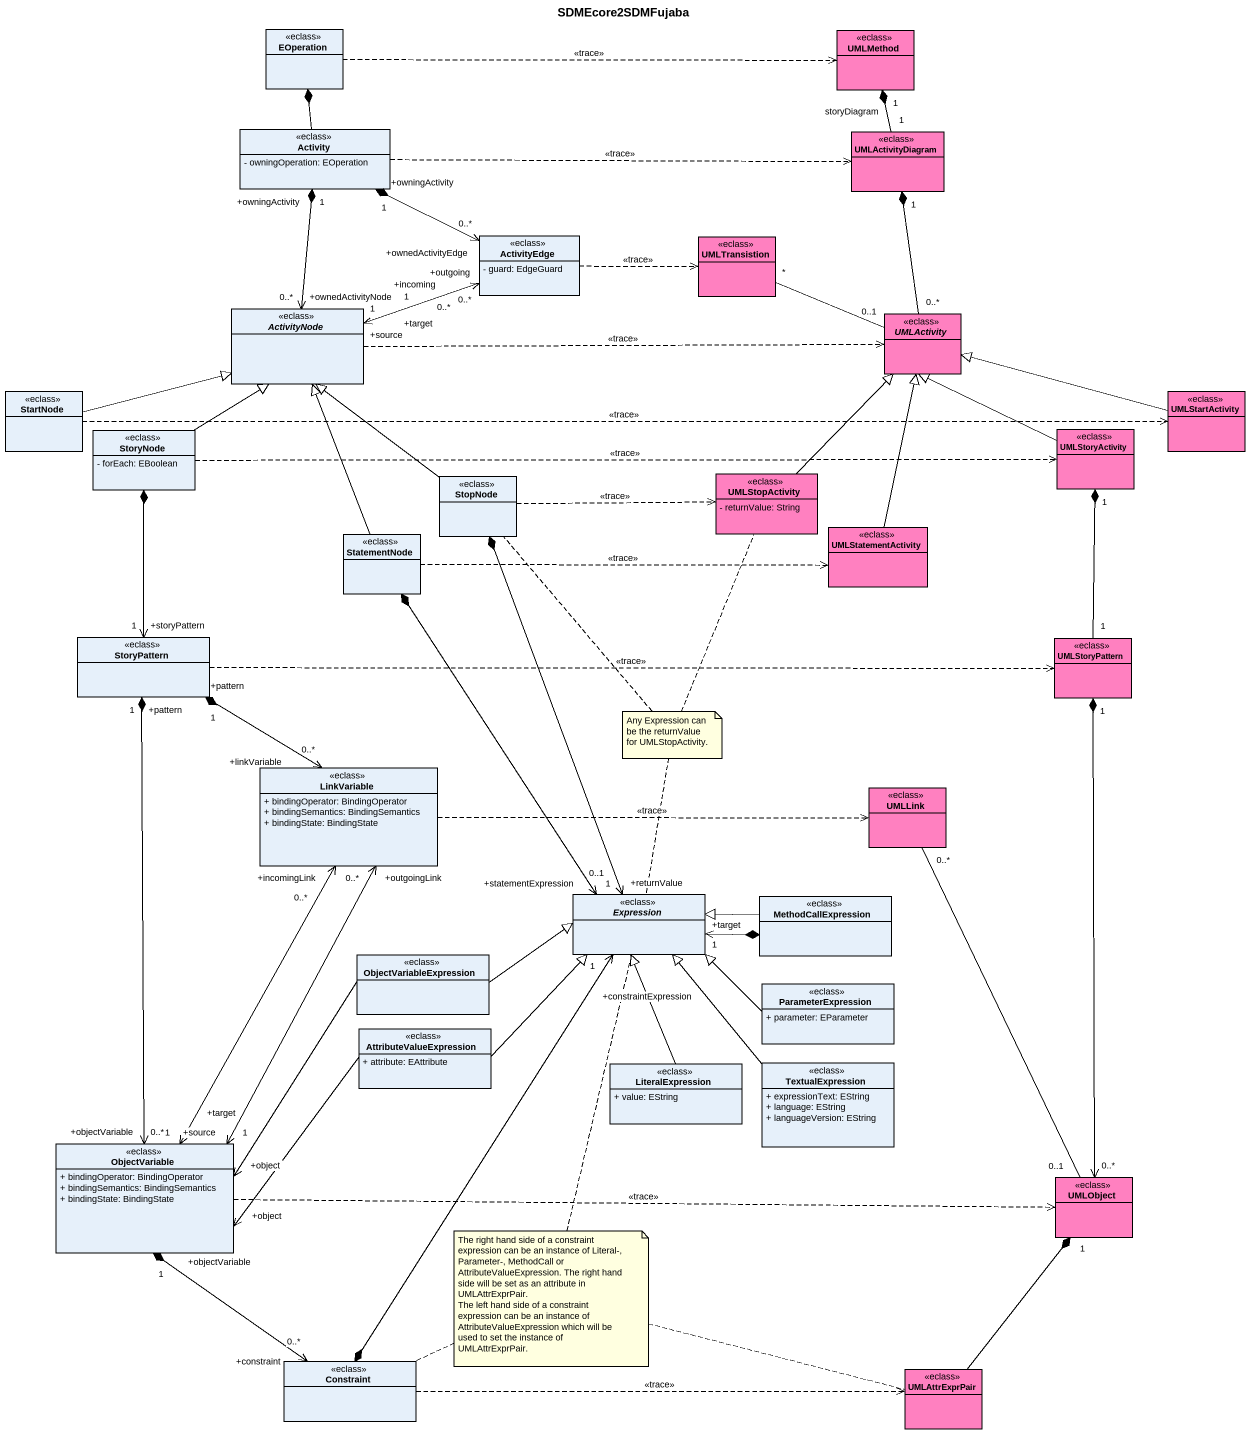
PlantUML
@startuml
title SDMEcore2SDMFujaba
hide circle
hide empty members
skinparam classAttributeIconSize 0
class EOperation <<eclass>>
class UMLMethod <<eclass>> #FF80C0
class Activity <<eclass>> {
  - owningOperation: EOperation
}
class UMLActivityDiagram <<eclass>> #FF80C0
class ActivityEdge <<eclass>> {
  - guard: EdgeGuard
}
class UMLTransistion <<eclass>> #FF80C0
abstract class ActivityNode <<eclass>>
abstract class UMLActivity <<eclass>> #FF80C0
class StartNode <<eclass>>
class UMLStartActivity <<eclass>> #FF80C0
class StoryNode <<eclass>> {
  - forEach: EBoolean
}
class UMLStoryActivity <<eclass>> #FF80C0
class UMLStopActivity <<eclass>> #FF80C0 {
  - returnValue: String
}
class StopNode <<eclass>>
class StatementNode <<eclass>>
class UMLStatementActivity <<eclass>> #FF80C0
class StoryPattern <<eclass>>
class UMLStoryPattern <<eclass>> #FF80C0
class LinkVariable <<eclass>> {
  + bindingOperator: BindingOperator
  + bindingSemantics: BindingSemantics
  + bindingState: BindingState
}
class UMLLink <<eclass>> #FF80C0
abstract class Expression <<eclass>>
class MethodCallExpression <<eclass>>
class ObjectVariableExpression <<eclass>>
class ParameterExpression <<eclass>> {
  + parameter: EParameter
}
class AttributeValueExpression <<eclass>> {
  + attribute: EAttribute
}
class LiteralExpression <<eclass>> {
  + value: EString
}
class TextualExpression <<eclass>> {
  + expressionText: EString
  + language: EString
  + languageVersion: EString
}
class ObjectVariable <<eclass>> {
  + bindingOperator: BindingOperator
  + bindingSemantics: BindingSemantics
  + bindingState: BindingState
}
class UMLObject <<eclass>> #FF80C0
class Constraint <<eclass>>
class UMLAttrExprPair <<eclass>> #FF80C0
EOperation .right.> UMLMethod : <<trace>>
Activity -up-* EOperation
Activity .right.> UMLActivityDiagram : <<trace>>
Activity "+owningActivity\n1" *-right-> "+ownedActivityEdge\n0..*" ActivityEdge
Activity "+owningActivity\n1" *--> "+ownedActivityNode\n0..*" ActivityNode
UMLActivityDiagram "1" -up-* "1" UMLMethod : storyDiagram
ActivityEdge .right.> UMLTransistion : <<trace>>
ActivityEdge "+outgoing\n0..*" <-left-> "+source\n1" ActivityNode
ActivityEdge "+incoming\n0..*" <-left-> "+target\n1" ActivityNode
ActivityNode .right.> UMLActivity : <<trace>>
UMLActivity "0..*" -up-* "1" UMLActivityDiagram
UMLActivity "0..1" -left- "*" UMLTransistion
StartNode -right-|> ActivityNode
StartNode .right.> UMLStartActivity : <<trace>>
UMLStartActivity -left-|> UMLActivity
StoryNode -up-|> ActivityNode
StoryNode .right.> UMLStoryActivity : <<trace>>
UMLStoryActivity -up-|> UMLActivity
UMLStopActivity -up-|> UMLActivity
StopNode -up-|> ActivityNode
StopNode .right.> UMLStopActivity : <<trace>>
StopNode *--> "+returnValue\n0..1" Expression
StatementNode -up-|> ActivityNode
StatementNode .right.> UMLStatementActivity : <<trace>>
StatementNode *--> "+statementExpression\n1" Expression
UMLStatementActivity -up-|> UMLActivity
StoryPattern "+storyPattern\n1" <-up-* StoryNode
StoryPattern .right.> UMLStoryPattern : <<trace>>
UMLStoryPattern "1" -up-* "1" UMLStoryActivity
LinkVariable "+linkVariable\n0..*" <-up-* "+pattern\n1" StoryPattern
LinkVariable .right.> UMLLink : <<trace>>
UMLLink "0..*" -- "0..1" UMLObject
Expression "+target\n1" <-right-* MethodCallExpression
Expression "+constraintExpression\n1" <--* Constraint
MethodCallExpression -left-|> Expression
ObjectVariableExpression -right-|> Expression
ObjectVariableExpression --> "+object" ObjectVariable
ParameterExpression -left-|> Expression
AttributeValueExpression -up-|> Expression
AttributeValueExpression -left-> "+object" ObjectVariable
LiteralExpression -up-|> Expression
TextualExpression -up-|> Expression
ObjectVariable "+objectVariable\n0..*" <-up-* "+pattern\n1" StoryPattern
ObjectVariable "+source\n1" <-up-> "+outgoingLink\n0..*" LinkVariable
ObjectVariable "+target\n1" <-up-> "+incomingLink\n0..*" LinkVariable
ObjectVariable .right.> UMLObject : <<trace>>
UMLObject "0..*" <-up-* "1" UMLStoryPattern
Constraint "+constraint\n0..*" <-up-* "+objectVariable\n1" ObjectVariable
Constraint .right.> UMLAttrExprPair : <<trace>>
UMLAttrExprPair -up-* "1" UMLObject
note as N1
  Any Expression can be the returnValue for UMLStopActivity.
end note
N1 .. Expression
N1 .. StopNode
N1 .. UMLStopActivity
note as N2
  The right hand side of a constraint expression can be an instance of Literal-, Parameter-, MethodCall or AttributeValueExpression. The right hand side will be set as an attribute in UMLAttrExprPair.
  The left hand side of a constraint expression can be an instance of AttributeValueExpression which will be used to set the instance of UMLAttrExprPair.
end note
N2 .. Constraint
N2 .. Expression
N2 .. UMLAttrExprPair
@enduml
